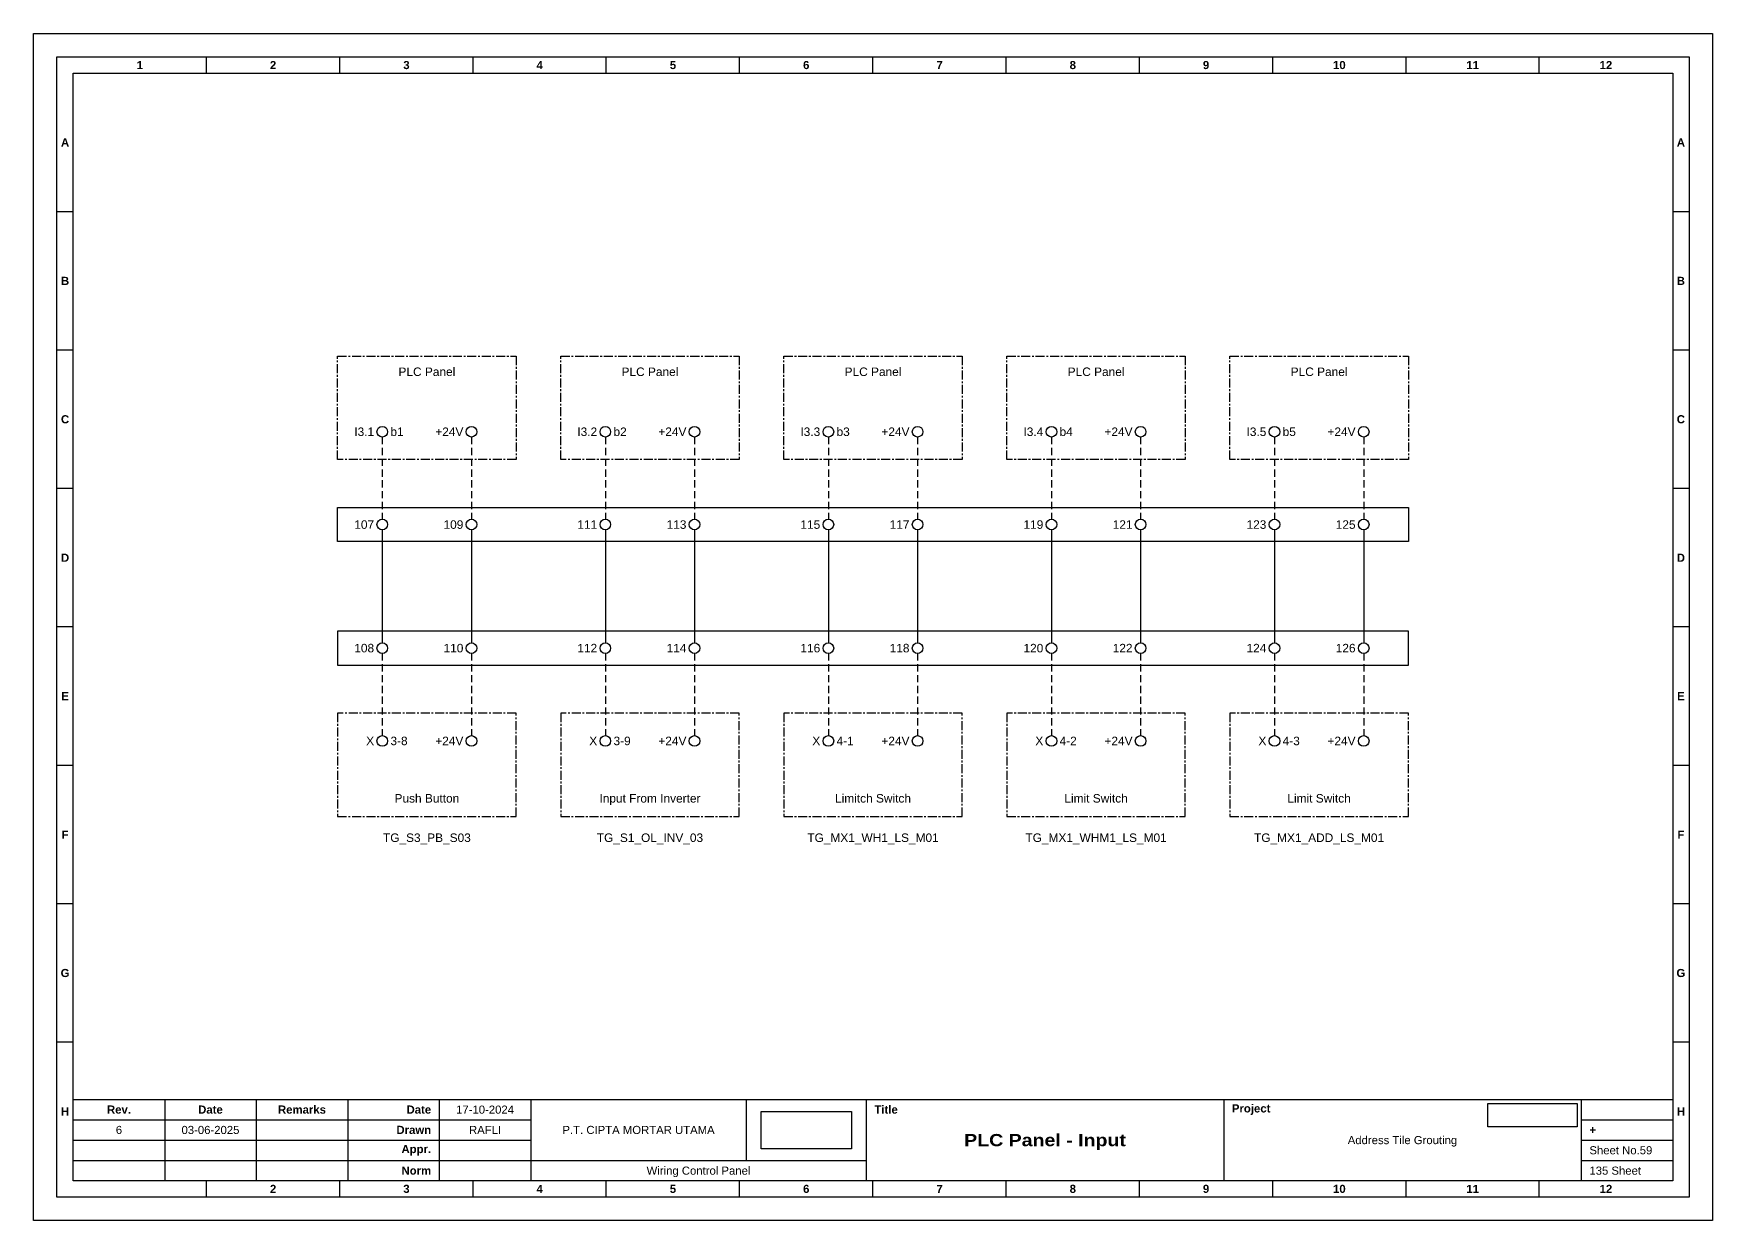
# Model space of a CAD drawing. Header units: millimetres. Extents: x 2277 to 9242, y 1004 to 1739.
# Drawn here: x 4032.3 to 4328.3, y 1529.4 to 1738.7 of the extents above; entities that cross this region are included whole.
import ezdxf
from ezdxf.enums import TextEntityAlignment as Align

# ---------------------------------------------------------------- set-up
doc = ezdxf.new("R2010")
doc.units = ezdxf.units.MM
doc.linetypes.add('CENTER', pattern=[50.8, 31.75, -6.35, 6.35, -6.35])
doc.linetypes.add('HIDDEN', pattern=[9.525, 6.35, -3.175])
doc.styles.add('Bold', font='ariblk.ttf', dxfattribs={"height": 25.4})
doc.styles.get("Standard").update_dxf_attribs({"font": 'arial.ttf'})
picture_1 = doc.add_image_def('image1.png', size_in_pixel=(2048, 847))
picture_2 = doc.add_image_def('image2.png', size_in_pixel=(2092, 542))

# ---------------------------------------------------------------- blocks, each defined once
blk = doc.blocks.new('KOP MU PROJECT')
at = {"color": 6, "ltscale": 50}
for p, q in [((27.74, 184.05), (27.74, 186.66)), ((49.13, 184.05), (49.13, 186.66)), ((70.51, 184.05), (70.51, 186.66)), ((91.89, 184.05), (91.89, 186.66)), ((113.27, 184.05), (113.27, 186.66)), ((134.66, 184.05), (134.66, 186.66)), ((156.04, 184.05), (156.04, 186.66)), ((177.42, 184.05), (177.42, 186.66)), ((198.8, 184.05), (198.8, 186.66)), ((220.19, 184.05), (220.19, 186.66)), ((241.57, 184.05), (241.57, 186.66)), ((6.36, 161.84), (3.75, 161.84)), ((265.59, 161.84), (262.98, 161.84)), ((6.36, 139.63), (3.75, 139.63)), ((265.59, 139.63), (262.98, 139.63)), ((6.36, 117.42), (3.75, 117.42)), ((265.59, 117.42), (262.98, 117.42)), ((6.36, 95.22), (3.75, 95.22)), ((265.59, 95.22), (262.98, 95.22)), ((6.36, 73.01), (3.75, 73.01)), ((265.59, 73.01), (262.98, 73.01)), ((6.36, 50.8), (3.75, 50.8)), ((265.59, 50.8), (262.98, 50.8)), ((6.36, 28.59), (3.75, 28.59)), ((265.59, 28.59), (262.98, 28.59)), ((27.74, 3.75), (27.74, 6.36)), ((49.13, 3.75), (49.13, 6.36)), ((70.51, 3.75), (70.51, 6.36)), ((91.89, 3.75), (91.89, 6.36)), ((113.27, 3.75), (113.27, 6.36)), ((134.66, 3.75), (134.66, 6.36)), ((156.04, 3.75), (156.04, 6.36)), ((177.42, 3.75), (177.42, 6.36)), ((198.8, 3.75), (198.8, 6.36)), ((220.19, 3.75), (220.19, 6.36)), ((241.57, 3.75), (241.57, 6.36))]:
    blk.add_line(p, q, dxfattribs=at)
at = {"ltscale": 50}
for p, q in [((6.36, 19.41), (262.98, 19.41)), ((21.04, 19.41), (21.04, 6.36)), ((35.72, 19.41), (35.72, 6.36)), ((50.41, 19.41), (50.41, 6.36)), ((65.09, 19.41), (65.09, 6.36)), ((79.77, 19.41), (79.77, 6.36)), ((114.35, 19.41), (114.35, 9.62)), ((133.6, 19.41), (133.6, 6.36)), ((190.95, 19.41), (190.95, 6.36)), ((248.3, 19.41), (248.3, 6.36)), ((6.36, 16.15), (79.77, 16.15)), ((248.3, 16.15), (262.98, 16.15)), ((6.36, 12.89), (79.77, 12.89)), ((248.3, 12.89), (262.98, 12.89)), ((6.36, 9.62), (133.6, 9.62)), ((248.3, 9.62), (262.98, 9.62))]:
    blk.add_line(p, q, dxfattribs=at)
at = {"color": 1, "ltscale": 50}
blk.add_lwpolyline([(269.34, 0), (0, 0), (0, 190.41), (269.34, 190.41)], close=True, dxfattribs=at)
at = {"color": 6, "ltscale": 50}
for points in [[(265.59, 3.75), (3.75, 3.75), (3.75, 186.66), (265.59, 186.66)], [(262.98, 6.36), (6.36, 6.36), (6.36, 184.05), (262.98, 184.05)]]:
    blk.add_lwpolyline(points, close=True, dxfattribs=at)
at = {"ltscale": 50, "char_height": 1.305, "attachment_point": 4}
for s, width, heights, insert in [('\\pxqc;{\\fArial|b1|i0|c0|p34;1}', 21.3825, [2.51], (6.36, 185.36)), ('\\pxqc;{\\fArial|b1|i0|c0|p34;2}', 21.3825, [2.51], (27.74, 185.36)), ('\\pxqc;{\\fArial|b1|i0|c0|p34;3}', 21.3825, [2.51], (49.13, 185.36)), ('\\pxqc;{\\fArial|b1|i0|c0|p34;4}', 21.3825, [2.51], (70.51, 185.36)), ('\\pxqc;{\\fArial|b1|i0|c0|p34;5}', 21.3825, [2.51], (91.89, 185.36)), ('\\pxqc;{\\fArial|b1|i0|c0|p34;6}', 21.3825, [2.51], (113.27, 185.36)), ('\\pxqc;{\\fArial|b1|i0|c0|p34;7}', 21.3825, [2.51], (134.66, 185.36)), ('\\pxqc;{\\fArial|b1|i0|c0|p34;8}', 21.3825, [2.51], (156.04, 185.36)), ('\\pxqc;{\\fArial|b1|i0|c0|p34;9}', 21.3825, [2.51], (177.42, 185.36)), ('\\pxqc;{\\fArial|b1|i0|c0|p34;10}', 21.3825, [2.51], (198.8, 185.36)), ('\\pxqc;{\\fArial|b1|i0|c0|p34;11}', 21.3825, [2.51], (220.19, 185.36)), ('\\pxqc;{\\fArial|b1|i0|c0|p34;12}', 21.3825, [2.51], (241.57, 185.36)), ('\\pxqc;{\\fArial|b1|i0|c0|p34;A}', 2.61, [2.51], (3.75, 172.95)), ('\\pxqc;{\\fArial|b1|i0|c0|p34;A}', 2.61, [2.51], (262.98, 172.95)), ('\\pxqc;{\\fArial|b1|i0|c0|p34;B}', 2.61, [2.51], (3.75, 150.74)), ('\\pxqc;{\\fArial|b1|i0|c0|p34;B}', 2.61, [2.51], (262.98, 150.74)), ('\\pxqc;{\\fArial|b1|i0|c0|p34;C}', 2.61, [2.51], (3.75, 128.53)), ('\\pxqc;{\\fArial|b1|i0|c0|p34;C}', 2.61, [2.51], (262.98, 128.53)), ('\\pxqc;{\\fArial|b1|i0|c0|p34;D}', 2.61, [2.51], (3.75, 106.32)), ('\\pxqc;{\\fArial|b1|i0|c0|p34;D}', 2.61, [2.51], (262.98, 106.32)), ('\\pxqc;{\\fArial|b1|i0|c0|p34;E}', 2.61, [2.51], (3.75, 84.11)), ('\\pxqc;{\\fArial|b1|i0|c0|p34;E}', 2.61, [2.51], (262.98, 84.11)), ('\\pxqc;{\\fArial|b1|i0|c0|p34;F}', 2.61, [2.51], (3.75, 61.9)), ('\\pxqc;{\\fArial|b1|i0|c0|p34;F}', 2.61, [2.51], (262.98, 61.9)), ('\\pxqc;{\\fArial|b1|i0|c0|p34;G}', 2.61, [2.51], (3.75, 39.69)), ('\\pxqc;{\\fArial|b1|i0|c0|p34;G}', 2.61, [2.51], (262.98, 39.69)), ('\\pxqc;{\\fArial|b1|i0|c0|p34;H}', 2.61, [2.51], (3.75, 17.47)), ('\\pxqc;{\\fArial|b1|i0|c0|p34;Rev.}', 14.6811, [2.88], (6.36, 17.78)), ('\\pxqc;{\\fArial|b1|i0|c0|p34;Date}', 14.6811, [2.88], (21.04, 17.78)), ('\\pxqc;{\\fArial|b1|i0|c0|p34;Remarks}', 14.6811, [2.88], (35.72, 17.78)), ('\\pxqr;{\\fArial|b1|i0|c0|p34;Date}', 13.3761, [2.88], (50.41, 17.78)), ('\\pxql;{\\fArial|b1|i0|c0|p34;Title}', 50.2419, [2.88], (134.9, 17.78)), ('\\pxql;{\\fArial|b1|i0|c0|p34;Project}', 50.2419, [2.88], (192.25, 17.78)), ('\\pxqc;{\\fArial|b1|i0|c0|p34;H}', 2.61, [2.51], (262.98, 17.47)), ('\\pxqr;{\\fArial|b1|i0|c0|p34;Drawn}', 13.3761, [2.88], (50.41, 14.52)), ('\\pxql;{\\fArial|b1|i0|c0|p34;+}', 14.6811, [2.88], (249.61, 14.52)), ('\\pxqr;{\\fArial|b1|i0|c0|p34;Appr.}', 13.3761, [2.88], (50.41, 11.26)), ('\\pxqr;{\\fArial|b1|i0|c0|p34;Norm}', 13.3761, [2.88], (50.41, 7.99)), ('\\pxqc;{\\fArial|b1|i0|c0|p34;2}', 21.3825, [2.51], (27.74, 5.06)), ('\\pxqc;{\\fArial|b1|i0|c0|p34;3}', 21.3825, [2.51], (49.13, 5.06)), ('\\pxqc;{\\fArial|b1|i0|c0|p34;4}', 21.3825, [2.51], (70.51, 5.06)), ('\\pxqc;{\\fArial|b1|i0|c0|p34;5}', 21.3825, [2.51], (91.89, 5.06)), ('\\pxqc;{\\fArial|b1|i0|c0|p34;6}', 21.3825, [2.51], (113.27, 5.06)), ('\\pxqc;{\\fArial|b1|i0|c0|p34;7}', 21.3825, [2.51], (134.66, 5.06)), ('\\pxqc;{\\fArial|b1|i0|c0|p34;8}', 21.3825, [2.51], (156.04, 5.06)), ('\\pxqc;{\\fArial|b1|i0|c0|p34;9}', 21.3825, [2.51], (177.42, 5.06)), ('\\pxqc;{\\fArial|b1|i0|c0|p34;10}', 21.3825, [2.51], (198.8, 5.06)), ('\\pxqc;{\\fArial|b1|i0|c0|p34;11}', 21.3825, [2.51], (220.19, 5.06)), ('\\pxqc;{\\fArial|b1|i0|c0|p34;12}', 21.3825, [2.51], (241.57, 5.06))]:
    blk.add_mtext_dynamic_manual_height_columns(s, width=width, gutter_width=0.0326, heights=heights, dxfattribs=dict(at, insert=insert))
at = {"ltscale": 50}
for tag, p in [('DATECREATED', (72.43, 17.78)), ('REV', (13.7, 14.52)), ('REVDATE', (28.38, 14.52)), ('REMARKS', (43.06, 14.52)), ('DRAWN', (72.43, 14.52)), ('COMPANY', (97.06, 14.52)), ('PROJECT', (219.62, 12.89)), ('APPR', (72.43, 11.26)), ('NORM', (72.43, 7.99)), ('DRAWINGCATEGORY', (106.68, 7.99)), ('DESCRIPTION', (162.27, 10.03))]:
    blk.add_attdef(tag, text='', height=1.3, dxfattribs=at).set_placement(p, align=Align.MIDDLE_CENTER)
at = {"ltscale": 50, "style": 'Bold'}
blk.add_attdef('TITLE', text='', height=1.96, dxfattribs=at).set_placement((162.27, 12.89), align=Align.MIDDLE_CENTER)
at = {"ltscale": 50}
for tag, p in [('SHEETNUMBER', (249.61, 11.26)), ('TOTALSHEET', (249.61, 7.99))]:
    blk.add_attdef(tag, text='', height=1.3, dxfattribs=at).set_placement(p, align=Align.MIDDLE_LEFT)
image = blk.add_image(picture_1, insert=(116.72, 11.48), size_in_units=(14.5, 6), dxfattribs=at)
image.dxf.flags = 15
image = blk.add_image(picture_2, insert=(233.29, 15.04), size_in_units=(14.36, 3.72), dxfattribs=at)
image.dxf.flags = 15

msp = doc.modelspace()

# ---------------------------------------------------------------- linework, layer by layer
at = {"linetype": 'HIDDEN', "ltscale": 0.2}
for p, q in [((4093.75, 1667.52), (4093.75, 1653.03)), ((4109.49, 1667.52), (4109.49, 1653.03)), ((4133.09, 1667.52), (4133.09, 1653.03)), ((4148.82, 1667.52), (4148.82, 1653.03)), ((4172.43, 1667.52), (4172.43, 1653.03)), ((4188.16, 1667.52), (4188.16, 1653.03)), ((4211.77, 1667.52), (4211.77, 1653.03)), ((4227.5, 1667.52), (4227.5, 1653.03)), ((4251.11, 1667.52), (4251.11, 1653.03)), ((4266.84, 1667.52), (4266.84, 1653.03)), ((4093.75, 1629.36), (4093.75, 1614.87)), ((4109.49, 1629.36), (4109.49, 1614.87)), ((4133.09, 1629.36), (4133.09, 1614.87)), ((4148.82, 1629.36), (4148.82, 1614.87)), ((4172.43, 1629.36), (4172.43, 1614.87)), ((4188.16, 1629.36), (4188.16, 1614.87)), ((4211.77, 1629.36), (4211.77, 1614.87)), ((4227.5, 1629.36), (4227.5, 1614.87)), ((4251.11, 1629.36), (4251.11, 1614.87)), ((4266.84, 1629.36), (4266.84, 1614.87))]:
    msp.add_line(p, q, dxfattribs=at)
at = {"ltscale": 0.2}
for p, q in [((4093.75, 1651.15), (4093.75, 1631.24)), ((4109.49, 1651.15), (4109.49, 1631.24)), ((4133.09, 1651.15), (4133.09, 1631.24)), ((4148.82, 1651.15), (4148.82, 1631.24)), ((4172.43, 1651.15), (4172.43, 1631.24)), ((4188.16, 1651.15), (4188.16, 1631.24)), ((4211.77, 1651.15), (4211.77, 1631.24)), ((4227.5, 1651.15), (4227.5, 1631.24)), ((4251.11, 1651.15), (4251.11, 1631.24)), ((4266.84, 1651.15), (4266.84, 1631.24))]:
    msp.add_line(p, q, dxfattribs=at)
at = {"linetype": 'CENTER', "ltscale": 0.05}
for points in [[(4085.88, 1681.79), (4117.35, 1681.79), (4117.35, 1663.56), (4085.88, 1663.56)], [(4125.22, 1681.79), (4156.69, 1681.79), (4156.69, 1663.56), (4125.22, 1663.56)], [(4164.56, 1681.79), (4196.03, 1681.79), (4196.03, 1663.56), (4164.56, 1663.56)], [(4203.9, 1681.79), (4235.37, 1681.79), (4235.37, 1663.56), (4203.9, 1663.56)], [(4243.24, 1681.79), (4274.71, 1681.79), (4274.71, 1663.56), (4243.24, 1663.56)], [(4085.88, 1600.61), (4117.35, 1600.61), (4117.35, 1618.83), (4085.88, 1618.83)], [(4125.22, 1600.61), (4156.69, 1600.61), (4156.69, 1618.83), (4125.22, 1618.83)], [(4164.56, 1600.61), (4196.03, 1600.61), (4196.03, 1618.83), (4164.56, 1618.83)], [(4203.9, 1600.61), (4235.37, 1600.61), (4235.37, 1618.83), (4203.9, 1618.83)], [(4243.24, 1600.61), (4274.71, 1600.61), (4274.71, 1618.83), (4243.24, 1618.83)]]:
    msp.add_lwpolyline(points, close=True, dxfattribs=at)
at = {"ltscale": 0.05}
for points in [[(4085.88, 1655.1), (4274.71, 1655.1), (4274.71, 1649.09), (4085.88, 1649.09)], [(4085.88, 1627.3), (4274.71, 1627.3), (4274.71, 1633.31), (4085.88, 1633.31)]]:
    msp.add_lwpolyline(points, close=True, dxfattribs=at)
for centre in [(4093.75, 1668.46), (4109.49, 1668.46), (4133.09, 1668.46), (4148.82, 1668.46), (4172.43, 1668.46), (4188.16, 1668.46), (4211.77, 1668.46), (4227.5, 1668.46), (4251.11, 1668.46), (4266.84, 1668.46), (4093.75, 1652.09), (4109.49, 1652.09), (4133.09, 1652.09), (4148.82, 1652.09), (4172.43, 1652.09), (4188.16, 1652.09), (4211.77, 1652.09), (4227.5, 1652.09), (4251.11, 1652.09), (4266.84, 1652.09), (4093.75, 1630.3), (4109.49, 1630.3), (4133.09, 1630.3), (4148.82, 1630.3), (4172.43, 1630.3), (4188.16, 1630.3), (4211.77, 1630.3), (4227.5, 1630.3), (4251.11, 1630.3), (4266.84, 1630.3), (4093.75, 1613.93), (4109.49, 1613.93), (4133.09, 1613.93), (4148.82, 1613.93), (4172.43, 1613.93), (4188.16, 1613.93), (4211.77, 1613.93), (4227.5, 1613.93), (4251.11, 1613.93), (4266.84, 1613.93)]:
    msp.add_circle(centre, 0.938)

# ---------------------------------------------------------------- block references
at = {"xscale": 1.099296583304004, "yscale": 1.099296583304004, "zscale": 1.099296583304004}
msp.add_blockref('KOP MU PROJECT', (4032.25, 1529.36), dxfattribs=at).add_auto_attribs({'TITLE': 'PLC Panel - Input', 'PROJECT': 'Address Tile Grouting', 'COMPANY': 'P.T. CIPTA MORTAR UTAMA', 'DRAWINGCATEGORY': 'Wiring Control Panel', 'DRAWN': 'RAFLI', 'DATECREATED': '17-10-2024', 'REVDATE': '03-06-2025', 'REV': '6', 'SHEETNUMBER': 'Sheet No.59', 'TOTALSHEET': '135 Sheet'})

# ---------------------------------------------------------------- texts
for s, p in [('PLC Panel', (4101.62, 1679.79)), ('PLC Panel', (4140.96, 1679.79)), ('PLC Panel', (4180.3, 1679.79)), ('PLC Panel', (4219.64, 1679.79)), ('PLC Panel', (4258.97, 1679.79)), ('TG_S3_PB_S03', (4101.62, 1597.61)), ('TG_S1_OL_INV_03', (4140.96, 1597.61)), ('TG_MX1_WH1_LS_M01', (4180.3, 1597.61)), ('TG_MX1_WHM1_LS_M01', (4219.64, 1597.61)), ('TG_MX1_ADD_LS_M01', (4258.97, 1597.61))]:
    msp.add_text(s, height=1.5).set_placement(p, align=Align.TOP_CENTER)
for s, p in [('I3.1', (4092.31, 1668.46)), ('+24V', (4108.05, 1668.46)), ('I3.2', (4131.65, 1668.46)), ('+24V', (4147.39, 1668.46)), ('I3.3', (4170.99, 1668.46)), ('+24V', (4186.73, 1668.46)), ('I3.4', (4210.33, 1668.46)), ('+24V', (4226.07, 1668.46)), ('I3.5', (4249.67, 1668.46)), ('+24V', (4265.4, 1668.46)), ('107', (4092.31, 1652.09)), ('109', (4108.05, 1652.09)), ('111', (4131.65, 1652.09)), ('113', (4147.39, 1652.09)), ('115', (4170.99, 1652.09)), ('117', (4186.73, 1652.09)), ('119', (4210.33, 1652.09)), ('121', (4226.07, 1652.09)), ('123', (4249.67, 1652.09)), ('125', (4265.4, 1652.09)), ('108', (4092.31, 1630.3)), ('110', (4108.05, 1630.3)), ('112', (4131.65, 1630.3)), ('114', (4147.39, 1630.3)), ('116', (4170.99, 1630.3)), ('118', (4186.73, 1630.3)), ('120', (4210.33, 1630.3)), ('122', (4226.07, 1630.3)), ('124', (4249.67, 1630.3)), ('126', (4265.4, 1630.3)), ('X', (4092.31, 1613.93)), ('+24V', (4108.05, 1613.93)), ('X', (4131.65, 1613.93)), ('+24V', (4147.39, 1613.93)), ('X', (4170.99, 1613.93)), ('+24V', (4186.73, 1613.93)), ('X', (4210.33, 1613.93)), ('+24V', (4226.07, 1613.93)), ('X', (4249.67, 1613.93)), ('+24V', (4265.4, 1613.93))]:
    msp.add_text(s, height=1.5).set_placement(p, align=Align.MIDDLE_RIGHT)
for s, p in [('b1', (4095.19, 1668.46)), ('b2', (4134.53, 1668.46)), ('b3', (4173.87, 1668.46)), ('b4', (4213.2, 1668.46)), ('b5', (4252.54, 1668.46)), ('3-8', (4095.19, 1613.93)), ('3-9', (4134.53, 1613.93)), ('4-1', (4173.87, 1613.93)), ('4-2', (4213.2, 1613.93)), ('4-3', (4252.54, 1613.93))]:
    msp.add_text(s, height=1.5).set_placement(p, align=Align.MIDDLE_LEFT)
for s, p in [('Push Button', (4101.62, 1602.61)), ('Input From Inverter', (4140.96, 1602.61)), ('Limitch Switch', (4180.3, 1602.61)), ('Limit Switch', (4219.64, 1602.61)), ('Limit Switch', (4258.97, 1602.61))]:
    msp.add_text(s, height=1.5).set_placement(p, align=Align.BOTTOM_CENTER)

doc.saveas('drawing.dxf')
